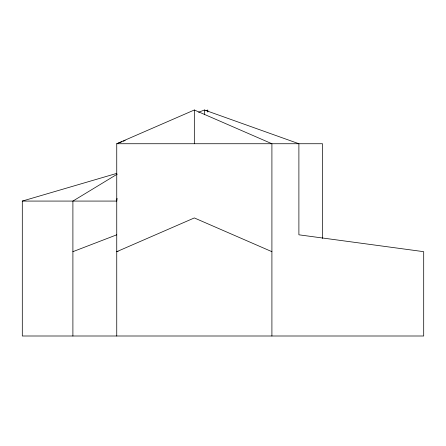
<?xml version="1.0" encoding="UTF-8"?>
<svg xmlns="http://www.w3.org/2000/svg" width="446" height="446" viewBox="0 0 446 446"><rect width="100%" height="100%" fill="white"/><g stroke="black" fill="none" stroke-linecap="round" stroke-linejoin="round"><path stroke-width="0.67" d="M117.069 198.342L116.746 201.074L22.3 201.074L22.3 336L423.7 336L423.7 251.672L298.892 234.808L298.892 143.735L204.446 110L198.604 112.247M117.17 174.196L72.899 201.074L72.899 336M271.909 336L271.909 143.735L194.328 110L116.746 143.735L116.746 336M205.89 110.775L207.819 110L207.819 112.069M121.942 141.733L116.746 143.735L322.508 143.735L322.508 238.471M123.241 141.231L125.192 140.484M72.899 251.672L116.746 234.808M22.3 201.074L116.791 173.377M118.095 251.672L116.746 251.672L194.328 217.938L271.909 251.672M204.446 110L204.446 114.817M194.328 110L194.328 143.735"/></g></svg>
